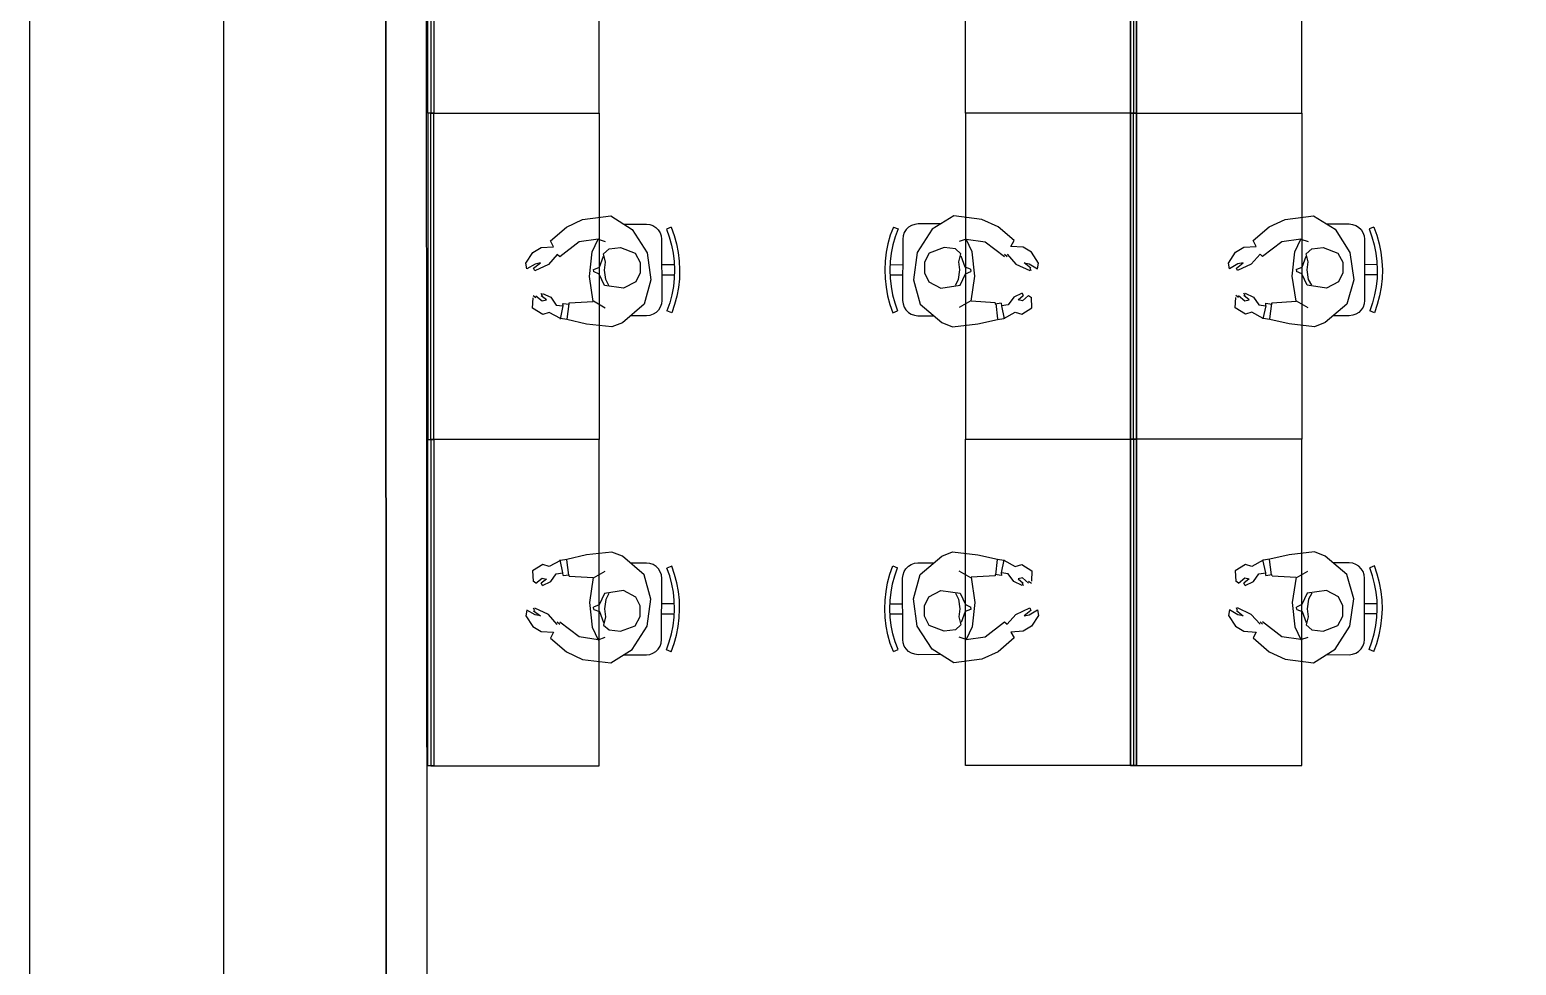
# Model space of a CAD drawing. Extents: x 0 to 23.4, y 0 to 16.5.
# Drawn here: x 0.188 to 2.102, y 10.659 to 11.863 of the extents above; entities that cross this region are included whole.
import ezdxf

# ---------------------------------------------------------------- set-up
doc = ezdxf.new("R2010")
doc.units = 0
doc.layers.get('0').update_dxf_attribs({"linetype": 'CONTINUOUS'})

msp = doc.modelspace()

# ---------------------------------------------------------------- linework, layer by layer
at = {"color": 0}
for points in [[(0.18755, 16.3479), (23.1772, 16.3479), (23.1772, 0.20622), (0.18755, 0.20622), (0.18755, 16.3479)], [(0.43766, 16.0978), (22.9271, 16.0978), (22.9271, 0.45627), (0.43766, 0.45627), (0.43766, 16.0978)], [(0.70806, 12.1758), (0.70806, 11.7559), (0.7002, 11.7559), (0.7002, 12.1758), (0.70806, 12.1758)], [(1.61307, 12.1759), (1.61307, 11.756), (1.60519, 11.756), (1.60519, 12.1759), (1.61307, 12.1759)], [(1.60519, 12.1759), (1.60519, 11.756), (1.61307, 11.756), (1.61307, 12.1759), (1.60519, 12.1759)], [(0.70806, 11.3359), (0.70806, 11.7559), (0.7002, 11.7559), (0.7002, 11.3359), (0.70806, 11.3359)], [(1.61307, 11.3361), (1.61307, 11.756), (1.60519, 11.756), (1.60519, 11.3361), (1.61307, 11.3361)], [(1.60519, 11.3361), (1.60519, 11.756), (1.61307, 11.756), (1.61307, 11.3361), (1.60519, 11.3361)], [(0.70806, 11.3359), (0.70806, 10.916), (0.7002, 10.916), (0.7002, 11.3359), (0.70806, 11.3359)], [(1.61307, 11.3361), (1.61307, 10.9162), (1.60519, 10.9162), (1.60519, 11.3361), (1.61307, 11.3361)], [(1.60519, 11.3361), (1.60519, 10.9162), (1.61307, 10.9162), (1.61307, 11.3361), (1.60519, 11.3361)]]:
    msp.add_lwpolyline(points, close=True, dxfattribs=at)
for points in [[(0.43766, 0.45627), (0.43766, 16.0978)], [(0.43766, 0.45627), (0.43766, 16.0978)], [(18.7535, 3.89535), (18.7494, 13.0786), (0.64551, 13.0708), (0.64947, 3.88758), (8.79889, 3.89106)], [(17.0065, 3.89464), (0.64947, 3.88758), (0.64551, 13.0708), (18.7494, 13.0786), (18.7535, 3.89535), (17.2431, 3.89469)], [(18.7013, 3.89535), (18.6972, 13.0263), (0.69781, 13.0186), (0.70171, 3.93983), (8.79883, 3.94336)], [(0.64681, 10.0969), (0.64562, 12.8081)], [(0.70416, 12.1758), (0.70416, 11.7559)], [(0.92068, 11.7559), (0.92068, 12.1758)], [(1.39258, 11.756), (1.39258, 12.1759)], [(1.6091, 12.1759), (1.6091, 11.756)], [(1.6091, 12.1759), (1.6091, 11.756)], [(1.82563, 11.756), (1.82563, 12.1759)], [(0.70416, 11.7559), (0.92068, 11.7559)], [(0.70806, 11.7559), (0.70416, 11.7559)], [(0.70416, 11.3359), (0.70416, 11.7559)], [(0.70416, 11.7559), (0.92068, 11.7559)], [(0.70806, 11.7559), (0.70416, 11.7559)], [(0.92068, 11.7559), (0.92068, 11.3359)], [(1.6091, 11.756), (1.39258, 11.756)], [(1.39258, 11.756), (1.39258, 11.3361)], [(1.6091, 11.756), (1.39258, 11.756)], [(1.60519, 11.756), (1.6091, 11.756)], [(1.60519, 11.756), (1.6091, 11.756)], [(1.6091, 11.756), (1.82563, 11.756)], [(1.61307, 11.756), (1.6091, 11.756)], [(1.6091, 11.3361), (1.6091, 11.756)], [(1.6091, 11.756), (1.82563, 11.756)], [(1.61307, 11.756), (1.6091, 11.756)], [(1.6091, 11.3361), (1.6091, 11.756)], [(1.82563, 11.756), (1.82563, 11.3361)], [(0.89952, 11.619), (0.93571, 11.6236)], [(0.93571, 11.6236), (0.9636, 11.6062)], [(1.3776, 11.6239), (1.34966, 11.6064)], [(1.41374, 11.6191), (1.3776, 11.6239)], [(1.80447, 11.6191), (1.84065, 11.6239)], [(1.84065, 11.6239), (1.8686, 11.6064)], [(0.85813, 11.5916), (0.87864, 11.6093)], [(0.87864, 11.6093), (0.89952, 11.619)], [(0.95269, 11.6131), (0.98166, 11.6131)], [(0.9636, 11.6062), (0.98269, 11.5763)], [(0.98166, 11.6131), (0.98606, 11.6126), (0.99018, 11.6112), (0.99392, 11.6088), (0.99707, 11.6057), (0.9994, 11.602), (1.00087, 11.5979), (1.00136, 11.5935)], [(1.01351, 11.6091), (1.00749, 11.6066)], [(1.00749, 11.6066), (1.01118, 11.5965), (1.01405, 11.5861), (1.01617, 11.5756), (1.01747, 11.5648), (1.01796, 11.5541), (1.01763, 11.5433), (1.01649, 11.5326), (1.01454, 11.522), (1.01177, 11.5116), (1.00819, 11.5014)], [(1.01351, 11.6091), (1.01742, 11.5985), (1.02045, 11.5876), (1.02268, 11.5766), (1.02403, 11.5654), (1.02452, 11.5541), (1.0242, 11.5428), (1.02295, 11.5316), (1.02094, 11.5205), (1.01801, 11.5096), (1.01432, 11.4989)], [(1.29975, 11.6093), (1.29584, 11.5987), (1.29281, 11.5878), (1.29058, 11.5768), (1.28923, 11.5656), (1.28874, 11.5543), (1.28906, 11.543), (1.29031, 11.5318), (1.29237, 11.5207), (1.29525, 11.5098), (1.29899, 11.4991)], [(1.30583, 11.6068), (1.30208, 11.5967), (1.29921, 11.5863), (1.29709, 11.5757), (1.29579, 11.5651), (1.2953, 11.5543), (1.29563, 11.5435), (1.29677, 11.5328), (1.29872, 11.5222), (1.30149, 11.5118), (1.30507, 11.5016)], [(1.29975, 11.6093), (1.30583, 11.6068)], [(1.3316, 11.6133), (1.32726, 11.6128), (1.32308, 11.6114), (1.31934, 11.6091), (1.31619, 11.606), (1.31386, 11.6022), (1.31239, 11.598), (1.3119, 11.5937)], [(1.34966, 11.6064), (1.33057, 11.5764)], [(1.36057, 11.6133), (1.3316, 11.6133)], [(1.43463, 11.6095), (1.41374, 11.6191)], [(1.45514, 11.5918), (1.43463, 11.6095)], [(1.76313, 11.5918), (1.78364, 11.6095)], [(1.78364, 11.6095), (1.80447, 11.6191)], [(1.85764, 11.6133), (1.88667, 11.6133)], [(1.8686, 11.6064), (1.88769, 11.5764)], [(1.88667, 11.6133), (1.891, 11.6128), (1.89518, 11.6114), (1.89893, 11.6091), (1.90207, 11.606), (1.9044, 11.6022), (1.90588, 11.598), (1.90636, 11.5937)], [(1.91851, 11.6093), (1.91243, 11.6068)], [(1.91243, 11.6068), (1.91612, 11.5967), (1.91906, 11.5863), (1.92117, 11.5757), (1.92247, 11.5651), (1.92296, 11.5543), (1.92264, 11.5435), (1.9215, 11.5328), (1.91954, 11.5222), (1.91678, 11.5118), (1.91319, 11.5016)], [(1.91851, 11.6093), (1.92242, 11.5987), (1.92546, 11.5878), (1.92768, 11.5768), (1.92904, 11.5656), (1.92953, 11.5543), (1.92919, 11.543), (1.92796, 11.5318), (1.92589, 11.5207), (1.92301, 11.5098), (1.91928, 11.4991)], [(0.8355, 11.5767), (0.8463, 11.5831)], [(0.8463, 11.5831), (0.86203, 11.584)], [(0.86203, 11.584), (0.85813, 11.5916)], [(0.89513, 11.5901), (0.87033, 11.5711)], [(0.91954, 11.5936), (0.89513, 11.5901)], [(0.91184, 11.5774), (0.91954, 11.5936)], [(0.91954, 11.5936), (0.92876, 11.5905)], [(0.93365, 11.5812), (0.94819, 11.5828)], [(0.94819, 11.5828), (0.96734, 11.5756)], [(1.00136, 11.5935), (1.00152, 11.5148)], [(1.3119, 11.5937), (1.31174, 11.5149)], [(1.36507, 11.583), (1.34592, 11.5758)], [(1.37961, 11.5814), (1.36507, 11.583)], [(1.39372, 11.5938), (1.38449, 11.5907)], [(1.39372, 11.5938), (1.41813, 11.5903)], [(1.40142, 11.5776), (1.39372, 11.5938)], [(1.41813, 11.5903), (1.44293, 11.5712)], [(1.45122, 11.5842), (1.45514, 11.5918)], [(1.46696, 11.5832), (1.45122, 11.5842)], [(1.47775, 11.5769), (1.46696, 11.5832)], [(1.7405, 11.5769), (1.75131, 11.5832)], [(1.75131, 11.5832), (1.76704, 11.5842)], [(1.76704, 11.5842), (1.76313, 11.5918)], [(1.80012, 11.5903), (1.77533, 11.5712)], [(1.82454, 11.5938), (1.80012, 11.5903)], [(1.81685, 11.5776), (1.82454, 11.5938)], [(1.82454, 11.5938), (1.83376, 11.5907)], [(1.83865, 11.5814), (1.85319, 11.583)], [(1.85319, 11.583), (1.87235, 11.5758)], [(1.90636, 11.5937), (1.90653, 11.5149)], [(0.82655, 11.5629), (0.8355, 11.5767)], [(0.83654, 11.5564), (0.84516, 11.5631)], [(0.84516, 11.5631), (0.83854, 11.5616)], [(0.86697, 11.574), (0.85558, 11.5612)], [(0.87033, 11.5711), (0.86697, 11.574)], [(0.90848, 11.5458), (0.91184, 11.5774)], [(0.92117, 11.5575), (0.92627, 11.5717)], [(0.92643, 11.5747), (0.93365, 11.5812)], [(0.92914, 11.5643), (0.92643, 11.5747)], [(0.92784, 11.554), (0.92914, 11.5643)], [(0.96734, 11.5756), (0.97358, 11.5637)], [(0.97358, 11.5637), (0.97358, 11.5502)], [(0.98269, 11.5763), (0.98758, 11.5413)], [(1.33057, 11.5764), (1.32568, 11.5415)], [(1.34592, 11.5758), (1.33968, 11.5639)], [(1.33968, 11.5639), (1.33968, 11.5504)], [(1.38683, 11.5749), (1.37961, 11.5814)], [(1.38412, 11.5645), (1.38683, 11.5749)], [(1.38542, 11.5543), (1.38412, 11.5645)], [(1.39208, 11.5576), (1.38699, 11.5719)], [(1.40479, 11.5461), (1.40142, 11.5776)], [(1.44293, 11.5742), (1.44629, 11.5712)], [(1.44629, 11.5742), (1.45768, 11.5615)], [(1.4681, 11.5633), (1.47472, 11.5618)], [(1.47672, 11.5565), (1.4681, 11.5633)], [(1.48671, 11.563), (1.47775, 11.5769)], [(1.73156, 11.563), (1.7405, 11.5769)], [(1.74154, 11.5565), (1.75011, 11.5633)], [(1.75011, 11.5633), (1.74354, 11.5618)], [(1.77197, 11.5742), (1.76058, 11.5615)], [(1.77533, 11.5712), (1.77197, 11.5742)], [(1.81347, 11.5461), (1.81685, 11.5776)], [(1.82617, 11.5576), (1.83128, 11.5719)], [(1.83143, 11.5749), (1.83865, 11.5814)], [(1.8341, 11.5645), (1.83143, 11.5749)], [(1.83279, 11.5543), (1.8341, 11.5645)], [(1.87235, 11.5758), (1.87858, 11.5639)], [(1.87858, 11.5639), (1.87858, 11.5504)], [(1.88769, 11.5764), (1.89258, 11.5415)], [(0.82775, 11.5554), (0.82655, 11.5629)], [(0.83854, 11.5616), (0.82775, 11.5554)], [(0.83789, 11.553), (0.83654, 11.5564)], [(0.85558, 11.5612), (0.83789, 11.553)], [(0.9133, 11.5135), (0.90848, 11.5458)], [(0.91417, 11.5519), (0.91379, 11.5547)], [(0.92079, 11.5487), (0.91379, 11.5519)], [(0.91417, 11.5547), (0.92117, 11.5575)], [(0.92763, 11.5341), (0.92079, 11.5487)], [(0.92958, 11.5417), (0.92784, 11.554)], [(0.97358, 11.5502), (0.96794, 11.5388)], [(1.01796, 11.5607), (1.00147, 11.5606)], [(1.01801, 11.5475), (1.00147, 11.5475)], [(1.2953, 11.5609), (1.31179, 11.5608)], [(1.2953, 11.5477), (1.31179, 11.5477)], [(1.33968, 11.5504), (1.34532, 11.539)], [(1.38373, 11.5419), (1.38542, 11.5543)], [(1.38563, 11.5343), (1.39247, 11.5489)], [(1.39908, 11.555), (1.39208, 11.5576)], [(1.39247, 11.5489), (1.39947, 11.5521)], [(1.39908, 11.555), (1.39947, 11.5521)], [(1.39996, 11.5137), (1.40479, 11.5461)], [(1.45768, 11.5615), (1.47537, 11.5532)], [(1.47472, 11.5618), (1.48551, 11.5556)], [(1.47537, 11.5565), (1.47672, 11.5532)], [(1.48551, 11.5556), (1.48671, 11.563)], [(1.73275, 11.5556), (1.73156, 11.563)], [(1.74354, 11.5618), (1.73275, 11.5556)], [(1.74289, 11.5532), (1.74154, 11.5565)], [(1.76058, 11.5615), (1.74289, 11.5532)], [(1.81831, 11.5137), (1.81347, 11.5461)], [(1.81917, 11.5521), (1.81879, 11.555)], [(1.82579, 11.5489), (1.81879, 11.5521)], [(1.81917, 11.555), (1.82617, 11.5576)], [(1.83257, 11.5343), (1.82579, 11.5489)], [(1.83453, 11.5419), (1.83279, 11.5543)], [(1.87858, 11.5504), (1.87294, 11.539)], [(1.92296, 11.5609), (1.90642, 11.5608)], [(1.92296, 11.5477), (1.90647, 11.5477)], [(0.95242, 11.5305), (0.92763, 11.5341)], [(0.93354, 11.5341), (0.92958, 11.5417)], [(0.96794, 11.5388), (0.95242, 11.5305)], [(0.98758, 11.5413), (0.97884, 11.51)], [(1.32568, 11.5415), (1.33442, 11.5102)], [(1.34532, 11.539), (1.36084, 11.5307)], [(1.36084, 11.5307), (1.38563, 11.5343)], [(1.37972, 11.5343), (1.38373, 11.5419)], [(1.85742, 11.5307), (1.83257, 11.5343)], [(1.83854, 11.5343), (1.83453, 11.5419)], [(1.87294, 11.539), (1.85742, 11.5307)], [(1.89258, 11.5415), (1.88385, 11.5102)], [(0.83512, 11.505), (0.83578, 11.5184)], [(0.83941, 11.5184), (0.83578, 11.5209)], [(0.83941, 11.5209), (0.84733, 11.5142)], [(0.84776, 11.5209), (0.84635, 11.5239)], [(0.85286, 11.5155), (0.84635, 11.5209)], [(0.84733, 11.5142), (0.85286, 11.5155)], [(0.84776, 11.5239), (0.85845, 11.5189)], [(0.85845, 11.5189), (0.86556, 11.5089)], [(0.86556, 11.5089), (0.87429, 11.5077)], [(0.87429, 11.5077), (0.87077, 11.4909)], [(0.87462, 11.5077), (0.87429, 11.511)], [(0.87462, 11.511), (0.88227, 11.5101)], [(0.88162, 11.5105), (0.87929, 11.4908)], [(0.88243, 11.5101), (0.88227, 11.5117)], [(0.88243, 11.5117), (0.9133, 11.5135)], [(0.91368, 11.5142), (0.92855, 11.5054)], [(0.97884, 11.51), (0.95096, 11.4861)], [(1.00152, 11.5148), (1.00103, 11.5104), (0.99962, 11.5062), (0.99729, 11.5024), (0.99414, 11.4993), (0.99045, 11.497), (0.98627, 11.4955), (0.98188, 11.495)], [(1.31174, 11.5149), (1.31223, 11.5106), (1.31364, 11.5064), (1.31597, 11.5027), (1.31912, 11.4995), (1.32281, 11.4972), (1.32699, 11.4957), (1.33138, 11.4952)], [(1.33442, 11.5102), (1.3623, 11.4863)], [(1.39958, 11.5143), (1.38471, 11.5056)], [(1.43083, 11.5119), (1.39996, 11.5137)], [(1.43083, 11.5119), (1.43099, 11.5102)], [(1.43864, 11.5112), (1.43099, 11.5102)], [(1.43164, 11.5107), (1.43397, 11.491)], [(1.43864, 11.5112), (1.43896, 11.5079)], [(1.44769, 11.5091), (1.43896, 11.5079)], [(1.43896, 11.5079), (1.44249, 11.4912)], [(1.45481, 11.5192), (1.44769, 11.5091)], [(1.4655, 11.5241), (1.45481, 11.5192)], [(1.46039, 11.5157), (1.4669, 11.5211)], [(1.46593, 11.5144), (1.46039, 11.5157)], [(1.4655, 11.5241), (1.4669, 11.5211)], [(1.47385, 11.5211), (1.46593, 11.5144)], [(1.47385, 11.5211), (1.47754, 11.5187)], [(1.47814, 11.5053), (1.47754, 11.5187)], [(1.74013, 11.5053), (1.74072, 11.5187)], [(1.74442, 11.5187), (1.74072, 11.5211)], [(1.74442, 11.5211), (1.75233, 11.5144)], [(1.75276, 11.5211), (1.75131, 11.5241)], [(1.75786, 11.5157), (1.75131, 11.5211)], [(1.75233, 11.5144), (1.75786, 11.5157)], [(1.75276, 11.5241), (1.76346, 11.5192)], [(1.76346, 11.5192), (1.77056, 11.5091)], [(1.77056, 11.5091), (1.77929, 11.5079)], [(1.77929, 11.5079), (1.77576, 11.4912)], [(1.77962, 11.5079), (1.77929, 11.5112)], [(1.77962, 11.5112), (1.78728, 11.5102)], [(1.78662, 11.5107), (1.78429, 11.491)], [(1.78743, 11.5102), (1.78728, 11.5119)], [(1.78743, 11.5119), (1.81831, 11.5137)], [(1.81868, 11.5143), (1.83356, 11.5056)], [(1.88385, 11.5102), (1.85596, 11.4863)], [(1.90653, 11.5149), (1.90603, 11.5106), (1.90462, 11.5064), (1.90224, 11.5027), (1.89914, 11.4995), (1.8954, 11.4972), (1.89128, 11.4957), (1.88687, 11.4952)], [(0.84814, 11.4969), (0.83512, 11.505)], [(0.85661, 11.4993), (0.84814, 11.4969)], [(0.87115, 11.4916), (0.85661, 11.4993)], [(0.87939, 11.4903), (0.87115, 11.4916)], [(0.90462, 11.4844), (0.87939, 11.4903)], [(0.98188, 11.495), (0.96126, 11.495)], [(1.01432, 11.4989), (1.00819, 11.5014)], [(1.29899, 11.4991), (1.30507, 11.5016)], [(1.33138, 11.4952), (1.352, 11.4952)], [(1.40864, 11.4847), (1.43386, 11.4905)], [(1.43386, 11.4905), (1.44211, 11.4918)], [(1.44211, 11.4918), (1.45665, 11.4996)], [(1.45665, 11.4996), (1.46511, 11.4971)], [(1.46511, 11.4971), (1.47814, 11.5053)], [(1.75315, 11.4971), (1.74013, 11.5053)], [(1.76161, 11.4996), (1.75315, 11.4971)], [(1.77615, 11.4918), (1.76161, 11.4996)], [(1.7844, 11.4905), (1.77615, 11.4918)], [(1.80963, 11.4847), (1.7844, 11.4905)], [(1.88687, 11.4952), (1.86626, 11.4952)], [(1.91928, 11.4991), (1.91319, 11.5016)], [(0.93728, 11.4808), (0.90462, 11.4844)], [(0.95096, 11.4861), (0.93728, 11.4808)], [(1.3623, 11.4863), (1.37598, 11.481)], [(1.37598, 11.481), (1.40864, 11.4847)], [(1.84229, 11.481), (1.80963, 11.4847)], [(1.85596, 11.4863), (1.84229, 11.481)], [(0.92068, 11.3359), (0.70416, 11.3359)], [(0.92068, 11.3359), (0.70416, 11.3359)], [(0.70416, 11.3359), (0.70416, 10.916)], [(0.92068, 10.916), (0.92068, 11.3359)], [(1.39258, 11.3361), (1.6091, 11.3361)], [(1.39258, 10.9162), (1.39258, 11.3361)], [(1.39258, 11.3361), (1.6091, 11.3361)], [(1.82563, 11.3361), (1.6091, 11.3361)], [(1.82563, 11.3361), (1.6091, 11.3361)], [(1.6091, 11.3361), (1.6091, 10.9162)], [(1.6091, 11.3361), (1.6091, 10.9162)], [(1.82563, 10.9162), (1.82563, 11.3361)], [(0.87429, 11.1641), (0.87077, 11.1809)], [(0.87939, 11.1815), (0.87115, 11.1802)], [(0.88162, 11.1613), (0.87929, 11.181)], [(0.90462, 11.1874), (0.87939, 11.1815)], [(0.93728, 11.191), (0.90462, 11.1874)], [(0.95096, 11.1857), (0.93728, 11.191)], [(0.97884, 11.1617), (0.95096, 11.1857)], [(1.33442, 11.1619), (1.3623, 11.1859)], [(1.3623, 11.1859), (1.37598, 11.1912)], [(1.37598, 11.1912), (1.40864, 11.1876)], [(1.40864, 11.1876), (1.43386, 11.1818)], [(1.43164, 11.1616), (1.43397, 11.1812)], [(1.43386, 11.1818), (1.44211, 11.1804)], [(1.43896, 11.1643), (1.44249, 11.181)], [(1.44211, 11.1804), (1.45665, 11.1726)], [(1.77615, 11.1804), (1.76161, 11.1726)], [(1.77929, 11.1643), (1.77576, 11.181)], [(1.7844, 11.1818), (1.77615, 11.1804)], [(1.78662, 11.1616), (1.78429, 11.1812)], [(1.80963, 11.1876), (1.7844, 11.1818)], [(1.84229, 11.1912), (1.80963, 11.1876)], [(1.85596, 11.1859), (1.84229, 11.1912)], [(1.88385, 11.1619), (1.85596, 11.1859)], [(0.84814, 11.1749), (0.83512, 11.1668)], [(0.83512, 11.1668), (0.83578, 11.1534)], [(0.85661, 11.1724), (0.84814, 11.1749)], [(0.87115, 11.1802), (0.85661, 11.1724)], [(0.85845, 11.1529), (0.86556, 11.1629)], [(0.86556, 11.1629), (0.87429, 11.1641)], [(0.87462, 11.1609), (0.87429, 11.1641)], [(0.87462, 11.1609), (0.88227, 11.1617)], [(0.88243, 11.1601), (0.88227, 11.1617)], [(0.91368, 11.1577), (0.92855, 11.1664)], [(0.98188, 11.1768), (0.96126, 11.1769)], [(0.98758, 11.1305), (0.97884, 11.1617)], [(1.00152, 11.1571), (1.00103, 11.1615), (0.99962, 11.1656), (0.99729, 11.1694), (0.99414, 11.1725), (0.99045, 11.1749), (0.98627, 11.1763), (0.98188, 11.1768)], [(1.00749, 11.0652), (1.01118, 11.0753), (1.01405, 11.0857), (1.01617, 11.0962), (1.01747, 11.107), (1.01796, 11.1177), (1.01763, 11.1285), (1.01649, 11.1392), (1.01454, 11.1498), (1.01177, 11.1603), (1.00819, 11.1704)], [(1.01432, 11.1729), (1.00819, 11.1704)], [(1.01351, 11.0627), (1.01742, 11.0733), (1.02045, 11.0842), (1.02268, 11.0953), (1.02403, 11.1064), (1.02452, 11.1177), (1.0242, 11.129), (1.02295, 11.1403), (1.02094, 11.1513), (1.01801, 11.1622), (1.01432, 11.1729)], [(1.29975, 11.0629), (1.29584, 11.0735), (1.29281, 11.0844), (1.29058, 11.0954), (1.28923, 11.1067), (1.28874, 11.1179), (1.28906, 11.1292), (1.29031, 11.1404), (1.29237, 11.1515), (1.29525, 11.1624), (1.29899, 11.1731)], [(1.30583, 11.0654), (1.30208, 11.0755), (1.29921, 11.0859), (1.29709, 11.0965), (1.29579, 11.1072), (1.2953, 11.1179), (1.29563, 11.1287), (1.29677, 11.1394), (1.29872, 11.15), (1.30149, 11.1604), (1.30507, 11.1706)], [(1.29899, 11.1731), (1.30507, 11.1706)], [(1.31174, 11.1573), (1.31223, 11.1617), (1.31364, 11.1658), (1.31597, 11.1695), (1.31912, 11.1727), (1.32281, 11.175), (1.32699, 11.1765), (1.33138, 11.177)], [(1.32568, 11.1308), (1.33442, 11.1619)], [(1.33138, 11.177), (1.352, 11.177)], [(1.39958, 11.1579), (1.38471, 11.1666)], [(1.43083, 11.1619), (1.43099, 11.1603)], [(1.43864, 11.161), (1.43099, 11.1619)], [(1.43864, 11.1643), (1.43896, 11.161)], [(1.44769, 11.1631), (1.43896, 11.1643)], [(1.45481, 11.1531), (1.44769, 11.1631)], [(1.45665, 11.1726), (1.46511, 11.1751)], [(1.46511, 11.1751), (1.47814, 11.167)], [(1.47814, 11.167), (1.47754, 11.1535)], [(1.75315, 11.1751), (1.74013, 11.167)], [(1.74013, 11.167), (1.74072, 11.1535)], [(1.76161, 11.1726), (1.75315, 11.1751)], [(1.76346, 11.1531), (1.77056, 11.1631)], [(1.77056, 11.1631), (1.77929, 11.1643)], [(1.77962, 11.161), (1.77929, 11.1643)], [(1.77962, 11.161), (1.78728, 11.1619)], [(1.78743, 11.1603), (1.78728, 11.1619)], [(1.81868, 11.1579), (1.83356, 11.1666)], [(1.88687, 11.177), (1.86626, 11.177)], [(1.89258, 11.1308), (1.88385, 11.1619)], [(1.90653, 11.1573), (1.90603, 11.1617), (1.90462, 11.1658), (1.90224, 11.1695), (1.89914, 11.1727), (1.8954, 11.175), (1.89128, 11.1765), (1.88687, 11.177)], [(1.91243, 11.0654), (1.91612, 11.0755), (1.91906, 11.0859), (1.92117, 11.0965), (1.92247, 11.1072), (1.92296, 11.1179), (1.92264, 11.1287), (1.9215, 11.1394), (1.91954, 11.15), (1.91678, 11.1604), (1.91319, 11.1706)], [(1.91928, 11.1731), (1.91319, 11.1706)], [(1.91851, 11.0629), (1.92242, 11.0735), (1.92546, 11.0844), (1.92768, 11.0954), (1.92904, 11.1067), (1.92953, 11.1179), (1.92919, 11.1292), (1.92796, 11.1404), (1.92589, 11.1515), (1.92301, 11.1624), (1.91928, 11.1731)], [(0.83941, 11.1509), (0.83578, 11.1534)], [(0.83941, 11.1509), (0.84733, 11.1576)], [(0.85286, 11.1563), (0.84635, 11.1509)], [(0.84776, 11.1479), (0.84635, 11.1509)], [(0.84733, 11.1576), (0.85286, 11.1563)], [(0.84776, 11.1479), (0.85845, 11.1529)], [(0.88243, 11.1601), (0.9133, 11.1583)], [(0.9133, 11.1583), (0.90848, 11.1259)], [(1.00136, 11.0783), (1.00152, 11.1571)], [(1.3119, 11.0786), (1.31174, 11.1573)], [(1.43083, 11.1603), (1.39996, 11.1585)], [(1.39996, 11.1585), (1.40479, 11.1261)], [(1.4655, 11.1481), (1.45481, 11.1531)], [(1.46593, 11.1578), (1.46039, 11.1565)], [(1.46039, 11.1565), (1.4669, 11.1511)], [(1.4655, 11.1511), (1.4669, 11.1481)], [(1.47385, 11.1511), (1.46593, 11.1578)], [(1.47385, 11.1535), (1.47754, 11.1511)], [(1.74442, 11.1511), (1.74072, 11.1535)], [(1.74442, 11.1511), (1.75233, 11.1578)], [(1.75786, 11.1565), (1.75131, 11.1511)], [(1.75276, 11.1481), (1.75131, 11.1511)], [(1.75233, 11.1578), (1.75786, 11.1565)], [(1.75276, 11.1481), (1.76346, 11.1531)], [(1.78743, 11.1603), (1.81831, 11.1585)], [(1.81831, 11.1585), (1.81347, 11.1261)], [(1.90636, 11.0786), (1.90653, 11.1573)], [(0.90848, 11.1259), (0.91184, 11.0944)], [(0.92079, 11.1231), (0.91379, 11.1199)], [(0.92763, 11.1378), (0.92079, 11.1231)], [(0.95242, 11.1413), (0.92763, 11.1378)], [(0.92958, 11.1301), (0.92784, 11.1178)], [(0.93354, 11.1377), (0.92958, 11.1301)], [(0.96794, 11.133), (0.95242, 11.1413)], [(0.97358, 11.1216), (0.96794, 11.133)], [(0.98269, 11.0955), (0.98758, 11.1305)], [(1.01801, 11.1243), (1.00147, 11.1243)], [(1.2953, 11.1245), (1.31179, 11.1245)], [(1.33057, 11.0958), (1.32568, 11.1308)], [(1.33968, 11.1218), (1.34532, 11.1332)], [(1.34532, 11.1332), (1.36084, 11.1415)], [(1.36084, 11.1415), (1.38563, 11.1379)], [(1.37972, 11.1379), (1.38373, 11.1303)], [(1.38373, 11.1303), (1.38542, 11.118)], [(1.38563, 11.1379), (1.39247, 11.1233)], [(1.39247, 11.1233), (1.39947, 11.1201)], [(1.40479, 11.1261), (1.40142, 11.0946)], [(1.81347, 11.1261), (1.81685, 11.0946)], [(1.82579, 11.1233), (1.81879, 11.1201)], [(1.83257, 11.1379), (1.82579, 11.1233)], [(1.85742, 11.1415), (1.83257, 11.1379)], [(1.83453, 11.1303), (1.83279, 11.118)], [(1.83854, 11.1379), (1.83453, 11.1303)], [(1.87294, 11.1332), (1.85742, 11.1415)], [(1.87858, 11.1218), (1.87294, 11.1332)], [(1.88769, 11.0958), (1.89258, 11.1308)], [(1.92296, 11.1245), (1.90647, 11.1245)], [(0.82775, 11.1164), (0.82655, 11.1089)], [(0.82655, 11.1089), (0.8355, 11.0952)], [(0.83854, 11.1102), (0.82775, 11.1164)], [(0.83789, 11.1155), (0.83654, 11.1189)], [(0.83654, 11.1155), (0.84516, 11.1087)], [(0.85558, 11.1105), (0.83789, 11.1189)], [(0.84516, 11.1087), (0.83854, 11.1102)], [(0.86697, 11.0978), (0.85558, 11.1105)], [(0.91417, 11.117), (0.91379, 11.1199)], [(0.91417, 11.117), (0.92117, 11.1144)], [(0.92117, 11.1144), (0.92627, 11.1002)], [(0.92914, 11.1075), (0.92643, 11.0971)], [(0.92784, 11.1178), (0.92914, 11.1075)], [(0.96734, 11.0962), (0.97358, 11.1081)], [(0.97358, 11.1081), (0.97358, 11.1216)], [(1.01796, 11.1112), (1.00147, 11.1112)], [(1.2953, 11.1114), (1.31179, 11.1114)], [(1.33968, 11.1083), (1.33968, 11.1218)], [(1.34592, 11.0965), (1.33968, 11.1083)], [(1.38542, 11.118), (1.38412, 11.1078)], [(1.38412, 11.1078), (1.38683, 11.0973)], [(1.39208, 11.1146), (1.38699, 11.1004)], [(1.39908, 11.1172), (1.39208, 11.1146)], [(1.39908, 11.1201), (1.39947, 11.1172)], [(1.44629, 11.098), (1.45768, 11.1107)], [(1.45768, 11.1107), (1.47537, 11.1191)], [(1.47672, 11.1157), (1.4681, 11.1089)], [(1.4681, 11.1089), (1.47472, 11.1104)], [(1.47472, 11.1104), (1.48551, 11.1166)], [(1.47537, 11.1191), (1.47672, 11.1157)], [(1.48671, 11.1092), (1.47775, 11.0954)], [(1.48551, 11.1166), (1.48671, 11.1092)], [(1.73275, 11.1166), (1.73156, 11.1092)], [(1.73156, 11.1092), (1.7405, 11.0954)], [(1.74354, 11.1104), (1.73275, 11.1166)], [(1.74289, 11.1157), (1.74154, 11.1191)], [(1.74154, 11.1157), (1.75011, 11.1089)], [(1.76058, 11.1107), (1.74289, 11.1191)], [(1.75011, 11.1089), (1.74354, 11.1104)], [(1.77197, 11.098), (1.76058, 11.1107)], [(1.81917, 11.1172), (1.81879, 11.1201)], [(1.81917, 11.1172), (1.82617, 11.1146)], [(1.82617, 11.1146), (1.83128, 11.1004)], [(1.8341, 11.1078), (1.83143, 11.0973)], [(1.83279, 11.118), (1.8341, 11.1078)], [(1.87235, 11.0965), (1.87858, 11.1083)], [(1.87858, 11.1083), (1.87858, 11.1218)], [(1.92296, 11.1114), (1.90642, 11.1114)], [(0.8355, 11.0952), (0.8463, 11.0888)], [(0.8463, 11.0888), (0.86203, 11.0878)], [(0.86203, 11.0878), (0.85813, 11.0802)], [(0.87033, 11.0978), (0.86697, 11.1008)], [(0.89513, 11.0818), (0.87033, 11.1008)], [(0.91184, 11.0944), (0.91954, 11.0782)], [(0.92643, 11.0971), (0.93365, 11.0907)], [(0.93365, 11.0907), (0.94819, 11.089)], [(0.94819, 11.089), (0.96734, 11.0962)], [(0.9636, 11.0656), (0.98269, 11.0955)], [(1.34966, 11.0658), (1.33057, 11.0958)], [(1.36507, 11.0893), (1.34592, 11.0965)], [(1.37961, 11.0909), (1.36507, 11.0893)], [(1.38683, 11.0973), (1.37961, 11.0909)], [(1.40142, 11.0946), (1.39372, 11.0784)], [(1.41813, 11.082), (1.44293, 11.101)], [(1.44293, 11.101), (1.44629, 11.098)], [(1.46696, 11.089), (1.45122, 11.088)], [(1.45122, 11.088), (1.45514, 11.0804)], [(1.47775, 11.0954), (1.46696, 11.089)], [(1.7405, 11.0954), (1.75131, 11.089)], [(1.75131, 11.089), (1.76704, 11.088)], [(1.76704, 11.088), (1.76313, 11.0804)], [(1.77533, 11.098), (1.77197, 11.101)], [(1.80012, 11.082), (1.77533, 11.101)], [(1.81685, 11.0946), (1.82454, 11.0784)], [(1.83143, 11.0973), (1.83865, 11.0909)], [(1.83865, 11.0909), (1.85319, 11.0893)], [(1.85319, 11.0893), (1.87235, 11.0965)], [(1.8686, 11.0658), (1.88769, 11.0958)], [(0.85813, 11.0802), (0.87864, 11.0626)], [(0.91954, 11.0782), (0.89513, 11.0818)], [(0.91954, 11.0782), (0.92876, 11.0813)], [(0.93571, 11.0482), (0.9636, 11.0656)], [(0.98166, 11.0587), (0.98606, 11.0592), (0.99018, 11.0607), (0.99392, 11.063), (0.99707, 11.0661), (0.9994, 11.0698), (1.00087, 11.0739), (1.00136, 11.0783)], [(1.29975, 11.0629), (1.30583, 11.0654)], [(1.3316, 11.0589), (1.32726, 11.0594), (1.32308, 11.0608), (1.31934, 11.0632), (1.31619, 11.0663), (1.31386, 11.07), (1.31239, 11.0742), (1.3119, 11.0786)], [(1.3776, 11.0483), (1.34966, 11.0658)], [(1.39372, 11.0784), (1.38449, 11.0815)], [(1.39372, 11.0784), (1.41813, 11.082)], [(1.45514, 11.0804), (1.43463, 11.0627)], [(1.76313, 11.0804), (1.78364, 11.0627)], [(1.82454, 11.0784), (1.80012, 11.082)], [(1.82454, 11.0784), (1.83376, 11.0815)], [(1.84065, 11.0483), (1.8686, 11.0658)], [(1.88667, 11.0589), (1.891, 11.0594), (1.89518, 11.0608), (1.89893, 11.0632), (1.90207, 11.0663), (1.9044, 11.07), (1.90588, 11.0742), (1.90636, 11.0786)], [(1.91851, 11.0629), (1.91243, 11.0654)], [(0.87864, 11.0626), (0.89952, 11.0528)], [(0.89952, 11.0528), (0.93571, 11.0482)], [(0.95269, 11.0587), (0.98166, 11.0587)], [(1.01351, 11.0627), (1.00749, 11.0652)], [(1.36057, 11.059), (1.3316, 11.0589)], [(1.41374, 11.0531), (1.3776, 11.0483)], [(1.43463, 11.0627), (1.41374, 11.0531)], [(1.78364, 11.0627), (1.80447, 11.0531)], [(1.80447, 11.0531), (1.84065, 11.0483)], [(1.85764, 11.059), (1.88667, 11.0589)], [(0.70416, 10.916), (0.92068, 10.916)], [(0.70806, 10.916), (0.70416, 10.916)], [(1.6091, 10.9162), (1.39258, 10.9162)], [(1.60519, 10.9162), (1.6091, 10.9162)], [(1.6091, 10.9162), (1.82563, 10.9162)], [(1.61307, 10.9162), (1.6091, 10.9162)]]:
    msp.add_lwpolyline(points, dxfattribs=at)

doc.saveas('drawing.dxf')
